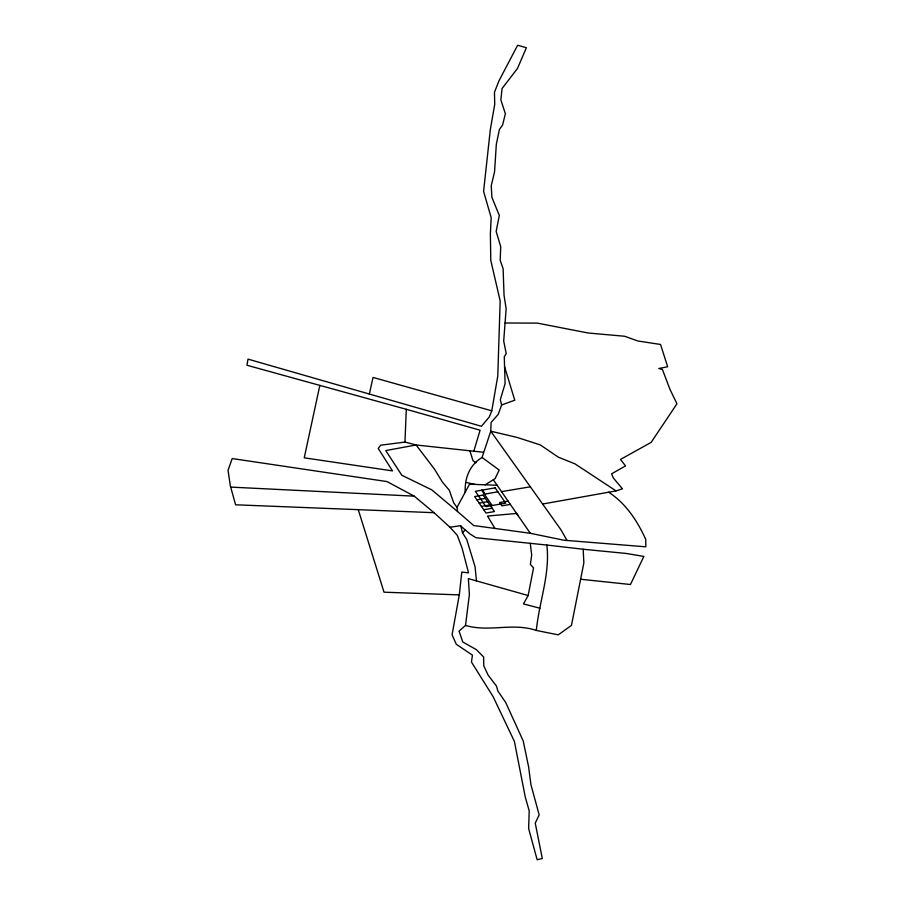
<?xml version="1.0" encoding="UTF-8"?>
<svg xmlns="http://www.w3.org/2000/svg" width="905" height="905" viewBox="0 0 905 905"><rect width="100%" height="100%" fill="white"/><g stroke="black" fill="none" stroke-linecap="round" stroke-linejoin="round"><path stroke-width="1.36" d="M483.293 452.24L416.13 444.977L404.965 442.093L406.3 409.298L246.963 365.247L248.004 359.127L481.426 426.278L489.254 417.013L491.788 410.813L497.773 376.016L500.182 300.958L490.781 260.346L490.374 234.022L491.177 217.641L483.587 191.374L490.318 129.63L494.73 104.369L494.458 92.31L499.074 80.613L517.637 45.25L526.393 47.739L517.456 68.509L502.06 88.509L500.872 99.912L505.363 113.725L502.614 125.014L499.458 129.381L496.336 144.133L494.549 171.916L491.245 185.717L491.901 197.392L499.322 215.447L496.144 231.397L500.725 246.68L500.182 260.244L503.123 268.728L504.04 295.324L506.144 308.741L503.7 341.027L506.212 353.606L504.266 356.728L505.103 383.63L500.295 399.75L501.63 404.965L498.225 414.366L491.087 422.477L490.77 431.21L482.082 457.466C469.559 464.932 464.616 478.089 465.181 492.23M530.273 543.328L531.688 554.969L530.398 564.415L533.543 567.876L528.147 595.524L468.371 578.612L469.39 594.528L465.509 625.434L459.061 631.113L462.76 641.973L476.369 649.632L483.643 657.019L483.768 665.775L488.021 674.949L496.37 685.911L497.908 691.126L505.68 702.438L523.226 740.98L528.622 766.92L530.918 784.601L539.165 814.839L535.251 823.154L542.299 858.483L537.163 859.75L528.633 828.55L529.21 810.857L525.285 797.147L514.379 741.365L493.135 696.68L471.471 662.075L472.433 655.118L456.301 644.281L452.07 634.812L459.288 594.89L461.81 572.073L468.541 572.865L462.127 548.26L457.274 535.296L449.921 527.253L434.049 512.694L414.219 496.155L386.978 481.573L232.189 458.552L228.049 470.306L230.289 485.612L235.583 504.786L434.049 512.694M546.835 545.036L583.182 549.245L583.849 562.91L571.462 625.412L558.238 634.858L536.326 630.434C539.12 601.768 550.297 573.996 546.835 545.036L475.838 537.694L469.865 533.848L460.894 526.156M319.838 385.394L304.25 457.817L392.476 470.894L378.222 448.428L380.666 445.181L404.965 442.093M369.331 394.026L373.041 377.43L491.788 410.813M473.813 451.21L480.091 430.214L406.3 409.298M608.658 492.218C625.921 503.474 637.392 520.918 645.729 539.403L645.831 546.812L563.951 540.228L530.319 533.294L473.722 525.534L457.534 511.506L457.025 507.366L469.503 484.209L497.139 485.261M528.147 595.524L523.463 603.918L539.957 608.239M476.483 580.942L475.068 566.756L466.731 539.414L462.568 532.988L465.113 529.776M485.25 484.809L495.092 478.609L499.198 470.046L482.082 457.466M501.63 404.965L514.764 400.214L504.583 366.751M542.672 504.017L616.045 490.895L622.459 488.836L613.398 478.055L611.576 473.835L625.525 465.905L620.491 459.435L651.159 442.375L676.951 403.777L669.949 389.297L662.426 369.534L658.783 368.493L667.652 366.751L660.559 344.466L637.81 340.981L624.654 336.253L588.227 333.017L537.389 323.119L505.069 323.006M497.863 491.8L485.171 494.017L482.444 490.069M476.901 499.865L485.352 498.384M479.175 503.157L487.637 501.675M508.078 501.087L499.628 502.558L501.902 505.85L510.363 504.379M481.449 506.449L489.91 504.967M483.734 509.741L492.184 508.259M501.54 491.63L530.443 486.788M449.921 527.253L460.769 525.658L462.568 532.988M459.288 594.89L384.014 592.187L358.267 509.673M230.696 487.105L414.219 496.155M583.182 549.245L626.17 553.453L643.862 556.428L630.468 584.506L580.705 579.257M536.326 630.434C512.965 622.425 488.96 632.414 465.509 625.434M466.301 482.489L475.08 484.424M616.045 490.895L574.901 463.813L558.283 457.149L540.285 444.898L517.06 437.42L490.77 431.21L560.817 529.583L567.039 540.489M476.109 462.783L473.032 460.724L469.876 450.781M457.534 511.506L431.776 489.877L401.82 475.249L385.756 450.566L416.13 444.977L434.49 469.152L442.466 482.173L449.378 490.352L453.665 502.773L457.025 507.366M493.383 479.854L530.319 533.294M481.596 490.216L492.184 505.522M518.214 515.748L516.642 513.452L487.501 516.054L494.956 528.452M495.137 487.852L475.363 491.302L485.951 506.608L505.725 503.157L495.137 487.852M483.078 495.092L474.616 496.574L486.008 513.033L494.469 511.551L483.078 495.092"/></g></svg>
